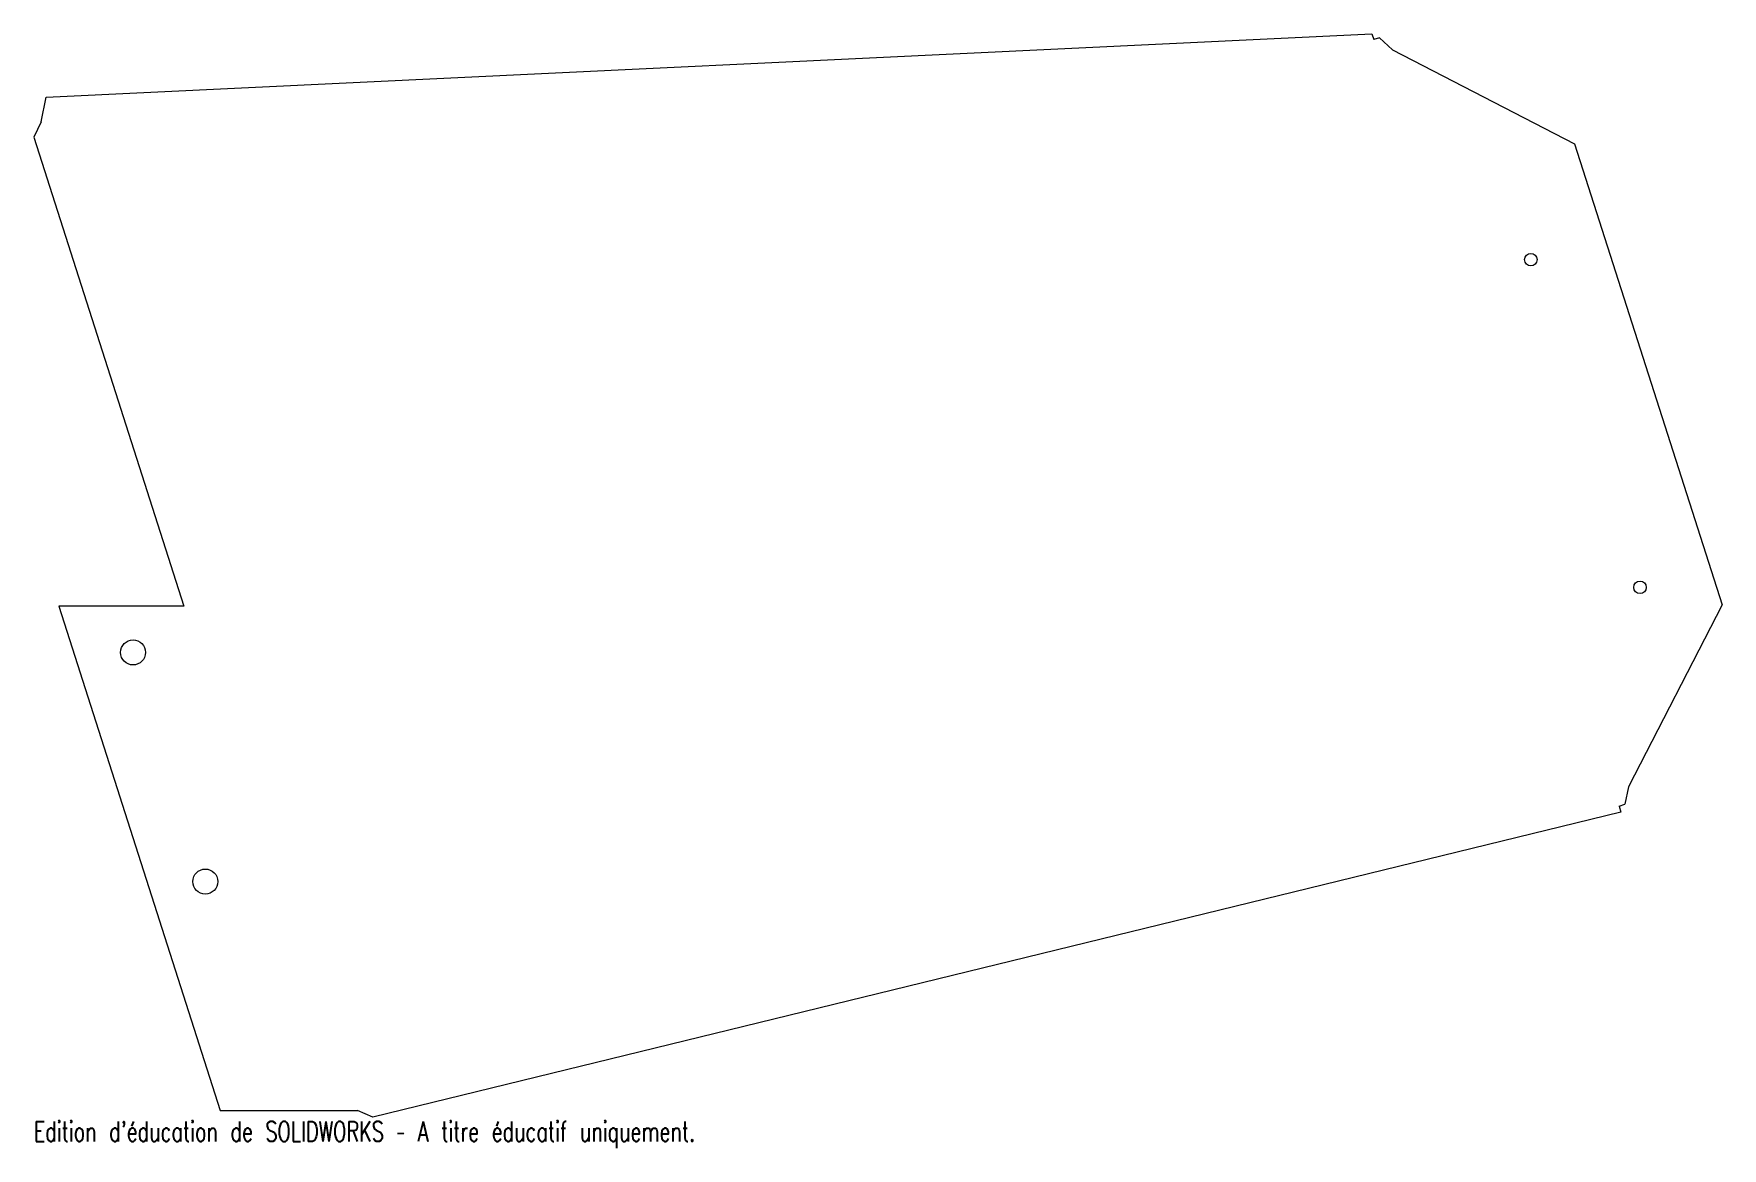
# Model space of a CAD drawing. Header units: millimetres. Extents: x -6 to 399, y -255 to 12.
import ezdxf

# ---------------------------------------------------------------- set-up
doc = ezdxf.new("R2010")
doc.units = ezdxf.units.MM
doc.styles.add('SLDTEXTSTYLE0', font='TXT', dxfattribs={"width": 0.7, "bigfont": 'bigfont'})

msp = doc.modelspace()

# ---------------------------------------------------------------- linework, layer by layer
at = {"color": 7, "linetype": 'Continuous', "lineweight": 15}
for p, q in [((-3.02, -2.85), (315.11, 12.37)), ((315.11, 12.37), (315.57, 10.96)), ((316.98, 11.41), (315.57, 10.96)), ((316.98, 11.41), (320.06, 8.48)), ((320.06, 8.48), (363.79, -14.05)), ((-4.22, -8.8), (-3.02, -2.85)), ((-4.22, -8.8), (-6, -12.5)), ((-6, -12.5), (30, -125.04)), ((363.79, -14.05), (399.21, -124.76)), ((30, -125.04), (0, -125.04)), ((0, -125.04), (38.76, -246.2)), ((399.21, -124.76), (376.68, -168.49)), ((376.68, -168.49), (375.87, -172.66)), ((374.45, -173.12), (375.87, -172.66)), ((374.45, -173.12), (374.91, -174.54)), ((374.91, -174.54), (75.34, -247.78)), ((38.76, -246.2), (71.72, -246.2)), ((75.34, -247.78), (71.72, -246.2))]:
    msp.add_line(p, q, dxfattribs=at)
for centre, radius in [((353.27, -41.87), 1.5), ((379.48, -120.57), 1.5), ((17.83, -136.2), 3), ((35.17, -191.2), 3)]:
    msp.add_circle(centre, radius, dxfattribs=at)

# ---------------------------------------------------------------- texts
at = {"color": 7, "linetype": 'Continuous', "insert": (-6, -248.8), "char_height": 4.8336, "attachment_point": 1, "style": 'SLDTEXTSTYLE0'}
msp.add_mtext("Edition d'éducation de SOLIDWORKS – A titre éducatif uniquement.", dxfattribs=at)

doc.saveas('drawing.dxf')
